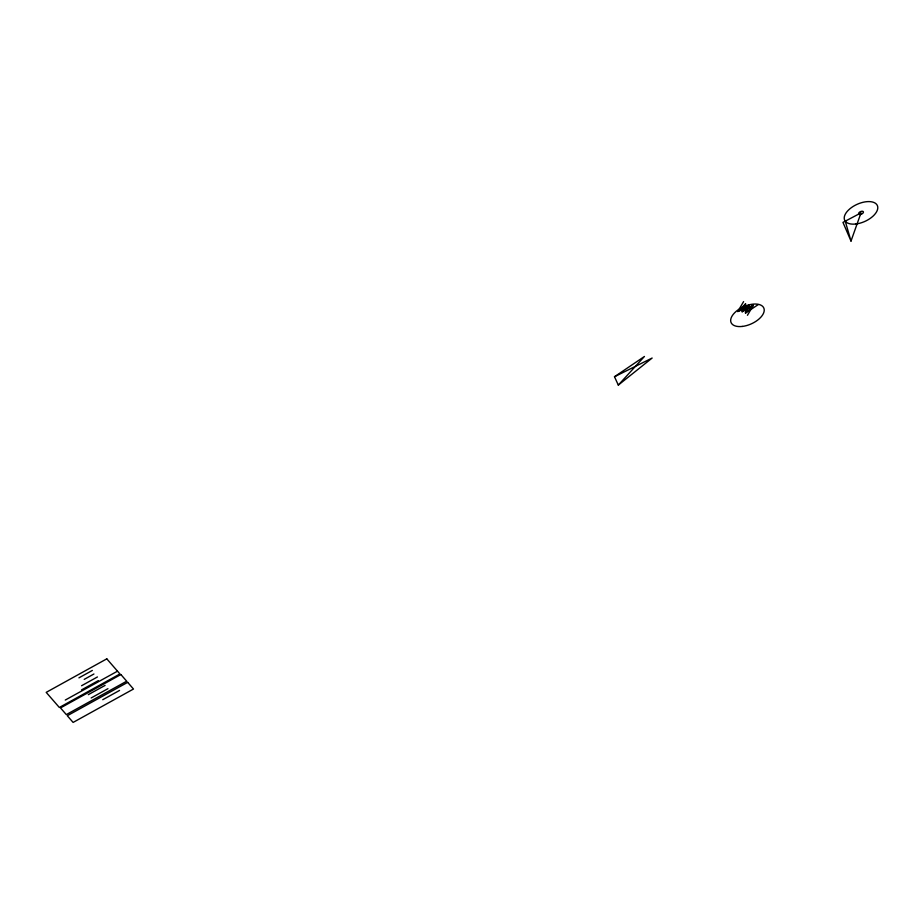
<?xml version="1.0" encoding="UTF-8"?>
<svg xmlns="http://www.w3.org/2000/svg" width="924" height="924" viewBox="0 0 924 924"><rect width="100%" height="100%" fill="white"/><g stroke="black" fill="none" stroke-linecap="round" stroke-linejoin="round"><path stroke-width="1.39" d="M747.447 315.303L753.268 305.405L737.768 311.515L745.553 303.846L745.483 313.074L758.258 304.585M851.004 241.072L861.006 212.867L842.965 222.384L851.004 241.072L845.241 221.183M743.589 301.617L737.768 311.515L748.89 305.151L745.483 313.074L753.268 305.405L742.145 311.769L745.553 303.846M618.306 385.089L644.432 356.479L614.495 376.738L618.306 385.089L652.148 358.038L614.495 376.738M742.145 311.769L748.89 305.151M78.933 677.858L92.331 670.443M84.2 679.383L93.936 674M81.566 685.735L97.447 676.946M81.531 689.905L98.337 680.618M65.258 700.069L117.475 671.194M88.288 694.675L105.093 685.389M91.153 697.966L107.946 688.669M102.749 699.722L119.543 690.436M106.803 658.847L46.2 692.365L59.344 707.472L119.935 673.966L106.803 658.847M120.882 674.532L60.499 707.923L66.309 714.599L126.692 681.207L120.882 674.532M127.674 682.339L67.302 715.73L73.111 722.418L133.483 689.027L127.674 682.339M855.809 224.001A17.914 9.39 -24.2 0 0 877.43 205.717A17.914 9.39 -24.2 0 0 849.78 208.882A17.914 9.39 -24.2 0 0 855.809 224.001M860.175 214.483A2.599 1.363 -24.2 0 0 863.409 211.873A2.599 1.363 -24.2 0 0 859.447 212.231A2.599 1.363 -24.2 0 0 860.175 214.483M742.238 326.438A17.914 9.39 -24.2 0 0 763.871 308.154A17.914 9.39 -24.2 0 0 736.22 311.319A17.914 9.39 -24.2 0 0 742.238 326.438"/></g></svg>
